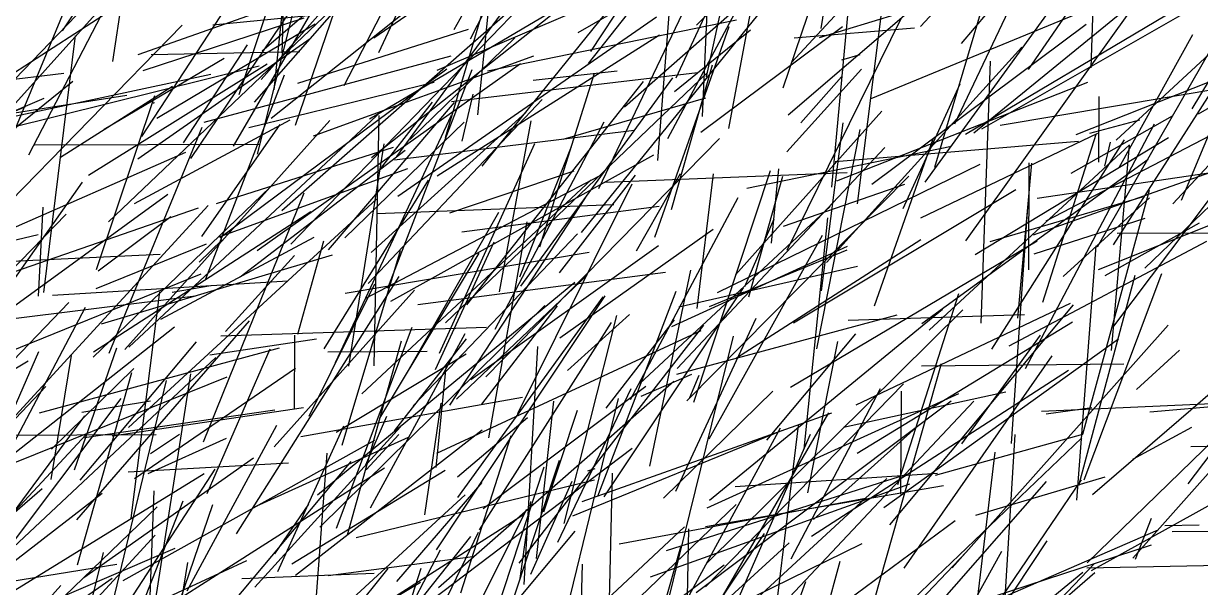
# Model space of a CAD drawing. Header units: metres. Extents: x 0 to 1019, y 0 to 619.
# Drawn here: x 406.2 to 494.3, y 367.6 to 409.9 of the extents above; entities that cross this region are included whole.
import ezdxf

# ---------------------------------------------------------------- set-up
doc = ezdxf.new("R2010")
doc.units = ezdxf.units.M

msp = doc.modelspace()

# ---------------------------------------------------------------- linework, layer by layer
at = {"color": 190}
for p, q in [((448.67, 407.759), (461.206, 426.789)), ((416.493, 387.707), (427.958, 393.851))]:
    msp.add_line(p, q, dxfattribs=at)
at = {"color": 254}
for p, q in [((432.796, 407.673), (441.201, 425.669)), ((460.308, 353.007), (476.801, 370.28))]:
    msp.add_line(p, q, dxfattribs=at)
at = {"color": 129}
msp.add_line((481.441, 406.416), (495.001, 426.207), dxfattribs=at)
at = {"color": 120}
for p, q in [((486.141, 406.547), (486.786, 426.122)), ((437.797, 401.326), (442.261, 416.473)), ((414.781, 407.538), (428.827, 412.504)), ((463.101, 394.677), (472.175, 397.824)), ((487.171, 390.991), (494.244, 394.929)), ((429.608, 379.238), (439.347, 385.115))]:
    msp.add_line(p, q, dxfattribs=at)
at = {"color": 156}
for p, q in [((439.655, 408.704), (447.984, 425.175)), ((423.665, 360.223), (439.27, 374.549)), ((450.779, 361.995), (468.977, 370.899))]:
    msp.add_line(p, q, dxfattribs=at)
at = {"color": 222}
for p, q in [((465.919, 409.484), (468.338, 425.023)), ((386.969, 395.537), (406.32, 403.623))]:
    msp.add_line(p, q, dxfattribs=at)
at = {"color": 196}
msp.add_line((455.062, 405.79), (463.837, 424.639), dxfattribs=at)
at = {"color": 40}
msp.add_line((405.377, 403.637), (423.002, 423.296), dxfattribs=at)
at = {"color": 60}
for p, q in [((426.568, 402.239), (433.351, 422.106)), ((429.028, 392.908), (438.466, 403.938))]:
    msp.add_line(p, q, dxfattribs=at)
at = {"color": 203}
for p, q in [((412.894, 407.013), (415.035, 421.328)), ((411.435, 385.257), (427.725, 395.785)), ((485.601, 375.666), (491.408, 391.14)), ((410.457, 375.644), (419.15, 386.012)), ((398.88, 352.863), (416.072, 371.538))]:
    msp.add_line(p, q, dxfattribs=at)
at = {"color": 173}
for p, q in [((422.353, 404.547), (428.03, 421.621)), ((477.95, 401.964), (495.064, 411.783)), ((396.67, 354.817), (416.217, 373.656))]:
    msp.add_line(p, q, dxfattribs=at)
at = {"color": 74}
for p, q in [((457.343, 405.873), (460.648, 421.261)), ((408.981, 399.834), (417.371, 405.15)), ((443.696, 367.846), (444.711, 385.66))]:
    msp.add_line(p, q, dxfattribs=at)
at = {"color": 82}
for p, q in [((463.068, 405.047), (468.828, 421.978)), ((435.152, 401.168), (442.984, 408.778)), ((407.679, 351.823), (412.203, 370.234))]:
    msp.add_line(p, q, dxfattribs=at)
at = {"color": 212}
for p, q in [((403.891, 403.966), (419.819, 420.54)), ((463.893, 408.793), (472.906, 409.528)), ((467.09, 398.069), (485.873, 405.452))]:
    msp.add_line(p, q, dxfattribs=at)
at = {"color": 63}
for p, q in [((423.489, 403.97), (438.323, 420.839)), ((410.247, 369.319), (414.32, 383.709))]:
    msp.add_line(p, q, dxfattribs=at)
at = {"color": 214}
msp.add_line((425.561, 407.636), (425.962, 420.685), dxfattribs=at)
at = {"color": 184}
for p, q in [((451.197, 403.606), (470.71, 420.798)), ((433.485, 390.021), (439.78, 406.408)), ((437.282, 367.614), (454.899, 383.071))]:
    msp.add_line(p, q, dxfattribs=at)
at = {"color": 211}
msp.add_line((447.727, 409.191), (465.608, 419.569), dxfattribs=at)
at = {"color": 57}
for p, q in [((463.688, 406.947), (475.959, 420.18)), ((457.568, 388.665), (467.852, 392.895)), ((455.471, 365.959), (462.883, 379.562))]:
    msp.add_line(p, q, dxfattribs=at)
at = {"color": 90}
for p, q in [((487.99, 401.12), (507.934, 419.578)), ((447.975, 394.193), (463.219, 413.027)), ((448.502, 406.866), (451.424, 410.551)), ((411.635, 389.997), (419.894, 393.348)), ((457.325, 369.407), (476.527, 388.417))]:
    msp.add_line(p, q, dxfattribs=at)
at = {"color": 29}
for p, q in [((406.603, 400.014), (416.256, 418.634)), ((412.248, 401.945), (421.221, 407.27)), ((423.516, 367.643), (434.433, 379.647)), ((486.146, 368.879), (498.327, 375.649))]:
    msp.add_line(p, q, dxfattribs=at)
at = {"color": 105}
msp.add_line((423.719, 400.074), (428.342, 418.562), dxfattribs=at)
at = {"color": 133}
for p, q in [((438.436, 409.411), (443.845, 418.923)), ((451.634, 381.684), (459.7, 396.819)), ((433.075, 356.873), (440.268, 371.762))]:
    msp.add_line(p, q, dxfattribs=at)
at = {"color": 21}
for p, q in [((440.227, 403.02), (441.806, 418.505)), ((433.977, 399.653), (451.913, 401.873)), ((394.681, 373.477), (409.607, 388.948))]:
    msp.add_line(p, q, dxfattribs=at)
at = {"color": 18}
for p, q in [((456.574, 409.739), (464.329, 417.625)), ((424.736, 402.754), (435.518, 411.339)), ((415.762, 407.538), (426.896, 407.766)), ((419.35, 391.988), (421.068, 393.652)), ((407.959, 357.091), (420.541, 376.482))]:
    msp.add_line(p, q, dxfattribs=at)
at = {"color": 67}
for p, q in [((418.727, 399.751), (430.541, 417.242)), ((432.249, 399.818), (450.654, 414.437))]:
    msp.add_line(p, q, dxfattribs=at)
at = {"color": 245}
for p, q in [((466.714, 397.59), (468.534, 417.32)), ((430.051, 378.272), (434.415, 392.856))]:
    msp.add_line(p, q, dxfattribs=at)
at = {"color": 38}
for p, q in [((473.343, 409.64), (480.114, 416.894)), ((457.03, 402.889), (457.564, 414.998)), ((440.348, 371.943), (450.218, 387.464)), ((462.572, 366.156), (464.215, 379.741)), ((416.932, 356.571), (435.924, 368.022))]:
    msp.add_line(p, q, dxfattribs=at)
at = {"color": 15}
msp.add_line((473.691, 397.979), (487.644, 417.224), dxfattribs=at)
at = {"color": 220}
for p, q in [((475.925, 402.334), (483.037, 417.336)), ((441.836, 389.752), (444.216, 402.574)), ((464.649, 377.963), (466.405, 395.304)), ((416.252, 355.277), (418.502, 369.495))]:
    msp.add_line(p, q, dxfattribs=at)
at = {"color": 238}
for p, q in [((476.43, 408.349), (483.533, 416.82)), ((456.646, 388.498), (457.851, 398.607))]:
    msp.add_line(p, q, dxfattribs=at)
at = {"color": 230}
for p, q in [((493.68, 403.469), (502.089, 417.397)), ((420.37, 409.765), (430.833, 410.787)), ((476.736, 393.566), (488.961, 410.637))]:
    msp.add_line(p, q, dxfattribs=at)
at = {"color": 199}
for p, q in [((404.288, 398.846), (411.631, 416.501)), ((428.977, 385.258), (436.422, 385.319))]:
    msp.add_line(p, q, dxfattribs=at)
at = {"color": 240}
for p, q in [((409.114, 409.303), (413.559, 415.892)), ((414.087, 385.619), (433.001, 403.299))]:
    msp.add_line(p, q, dxfattribs=at)
at = {"color": 44}
for p, q in [((415.065, 401.381), (424.753, 416.205)), ((396.349, 363.468), (410.887, 379.08))]:
    msp.add_line(p, q, dxfattribs=at)
at = {"color": 23}
for p, q in [((474.428, 399.099), (479.616, 416.66)), ((444.348, 405.616), (450.653, 406.304))]:
    msp.add_line(p, q, dxfattribs=at)
at = {"color": 150}
for p, q in [((463.444, 403.005), (478.208, 415.693)), ((424.006, 405.67), (429.876, 412.277))]:
    msp.add_line(p, q, dxfattribs=at)
at = {"color": 41}
for p, q in [((424.971, 404.888), (425.947, 414.151)), ((471.06, 372.306), (484.8, 388.78))]:
    msp.add_line(p, q, dxfattribs=at)
at = {"color": 37}
msp.add_line((432.42, 408.782), (440.183, 414.135), dxfattribs=at)
at = {"color": 178}
for p, q in [((440.55, 399.164), (452.977, 414.599)), ((454.451, 401.238), (459.837, 411.319)), ((492.896, 396.634), (497.603, 407.965)), ((469.908, 388.711), (474.293, 401.217)), ((454.739, 387.159), (467.883, 393.167))]:
    msp.add_line(p, q, dxfattribs=at)
at = {"color": 84}
msp.add_line((449.282, 397.505), (457.4, 414.512), dxfattribs=at)
at = {"color": 104}
for p, q in [((468.642, 396.346), (470.798, 413.63)), ((478.565, 393.524), (489.978, 396.875)), ((406.915, 362.217), (422.928, 369.64))]:
    msp.add_line(p, q, dxfattribs=at)
at = {"color": 8}
for p, q in [((477.348, 401.672), (491.598, 413.307)), ((480.643, 387.779), (481.699, 399.403)), ((469.898, 366.687), (474.922, 384.391))]:
    msp.add_line(p, q, dxfattribs=at)
at = {"color": 188}
for p, q in [((421.926, 400.658), (429.207, 413.179)), ((431.996, 390.394), (445.023, 404.151)), ((432.222, 392.715), (443.81, 403.184)), ((479.995, 385.719), (494.78, 393.555))]:
    msp.add_line(p, q, dxfattribs=at)
at = {"color": 187}
for p, q in [((426.217, 393.327), (445.356, 413.156)), ((426.75, 405.376), (439.525, 409.431)), ((468.737, 350.917), (486.388, 369.417))]:
    msp.add_line(p, q, dxfattribs=at)
at = {"color": 33}
for p, q in [((434.16, 399.893), (443.512, 412.701)), ((492.242, 396.341), (502.075, 406.95)), ((464.402, 402.424), (467.451, 405.857)), ((400.425, 379.013), (416.133, 379.071)), ((450.806, 370.89), (469.224, 374.295))]:
    msp.add_line(p, q, dxfattribs=at)
at = {"color": 32}
for p, q in [((437.169, 406.358), (452.341, 412.832)), ((485.049, 374.147), (486.502, 393.197)), ((408.371, 389.516), (425.997, 390.571))]:
    msp.add_line(p, q, dxfattribs=at)
at = {"color": 34}
msp.add_line((465.782, 408.795), (478.819, 412.785), dxfattribs=at)
at = {"color": 216}
msp.add_line((398.258, 401.488), (414.359, 411.903), dxfattribs=at)
at = {"color": 255}
for p, q in [((412.56, 394.998), (430.28, 411.883)), ((457.467, 365.119), (466.488, 380.682))]:
    msp.add_line(p, q, dxfattribs=at)
at = {"color": 11}
for p, q in [((425.548, 395.859), (444.081, 412.143)), ((479.305, 402.253), (498.093, 405.396))]:
    msp.add_line(p, q, dxfattribs=at)
at = {"color": 103}
for p, q in [((430.219, 405.221), (433.82, 412.194)), ((482.76, 380.626), (486.171, 381.085))]:
    msp.add_line(p, q, dxfattribs=at)
at = {"color": 95}
for p, q in [((453.703, 399.591), (454.656, 411.902)), ((484.634, 398.65), (492.206, 402.93)), ((477.443, 392.552), (491.911, 401.316)), ((431.829, 389.28), (449.314, 398.446)), ((401.002, 370.746), (407.343, 385.284)), ((426.564, 368.541), (440.55, 379.413)), ((415.541, 376.16), (421.409, 378.785)), ((475.162, 362.622), (479.451, 370.322))]:
    msp.add_line(p, q, dxfattribs=at)
at = {"color": 151}
for p, q in [((469.651, 404.234), (489.232, 412.313)), ((450.558, 353.591), (455.405, 370.647))]:
    msp.add_line(p, q, dxfattribs=at)
at = {"color": 209}
for p, q in [((424.078, 407.802), (428.059, 411.222)), ((438.952, 367.201), (442.702, 379.007))]:
    msp.add_line(p, q, dxfattribs=at)
at = {"color": 158}
for p, q in [((432.114, 402.719), (445.906, 410.863)), ((486.028, 401.639), (489.777, 402.636)), ((463.853, 387.445), (480.49, 397.434))]:
    msp.add_line(p, q, dxfattribs=at)
at = {"color": 62}
for p, q in [((402.719, 393.997), (418.082, 409.728)), ((403.23, 384.489), (419.497, 391.104))]:
    msp.add_line(p, q, dxfattribs=at)
at = {"color": 77}
for p, q in [((415.171, 406.327), (427.217, 410.289)), ((399.28, 381.829), (410.624, 397.971))]:
    msp.add_line(p, q, dxfattribs=at)
at = {"color": 186}
for p, q in [((416.185, 402.773), (428.046, 409.825)), ((488.238, 399.081), (493.742, 409.041)), ((453.1, 376.692), (456.164, 391.381)), ((443.321, 369.445), (457.134, 387.271)), ((415.51, 362.287), (415.995, 374.858))]:
    msp.add_line(p, q, dxfattribs=at)
at = {"color": 100}
msp.add_line((434.217, 396.932), (453.593, 410.364), dxfattribs=at)
at = {"color": 204}
for p, q in [((440.942, 406.303), (459.574, 410.131)), ((452.351, 382.881), (466.593, 396.146)), ((471.514, 363.411), (491.141, 371.943))]:
    msp.add_line(p, q, dxfattribs=at)
at = {"color": 153}
for p, q in [((459.013, 401.979), (460.608, 410.518)), ((429.56, 384.457), (438.253, 402.998)), ((473.372, 395.3), (486.636, 401.634)), ((400.485, 387.136), (419.076, 389.459))]:
    msp.add_line(p, q, dxfattribs=at)
at = {"color": 7}
for p, q in [((463.363, 392.883), (471.908, 410.218)), ((410.73, 368.373), (423.42, 377.327))]:
    msp.add_line(p, q, dxfattribs=at)
at = {"color": 31}
msp.add_line((469.716, 397.812), (485.76, 409.812), dxfattribs=at)
at = {"color": 99}
for p, q in [((476.711, 401.561), (491.777, 410.509)), ((407.394, 380.706), (425.377, 385.571))]:
    msp.add_line(p, q, dxfattribs=at)
at = {"color": 149}
for p, q in [((494.16, 403.091), (506.514, 410.298)), ((433.704, 389.054), (453.4, 400.009)), ((456.385, 381.496), (462.132, 398.84))]:
    msp.add_line(p, q, dxfattribs=at)
at = {"color": 249}
for p, q in [((407.737, 389.712), (410.09, 408.965)), ((453.144, 368.414), (472.548, 375.371))]:
    msp.add_line(p, q, dxfattribs=at)
at = {"color": 177}
for p, q in [((437.174, 398.452), (453.825, 408.996)), ((411.067, 398.489), (424.453, 406.828)), ((427.607, 356.26), (439.69, 371.427))]:
    msp.add_line(p, q, dxfattribs=at)
at = {"color": 49}
for p, q in [((453.462, 393.857), (459.025, 409.624)), ((437.131, 370.437), (449.748, 389.453))]:
    msp.add_line(p, q, dxfattribs=at)
at = {"color": 164}
msp.add_line((454.945, 404.766), (460.638, 409.391), dxfattribs=at)
at = {"color": 159}
msp.add_line((456.911, 401.714), (467.509, 409.639), dxfattribs=at)
at = {"color": 181}
msp.add_line((486.608, 393.138), (495.997, 409.479), dxfattribs=at)
at = {"color": 161}
for p, q in [((414.759, 399.711), (427.663, 408.736)), ((456.281, 362.345), (470.842, 375.778))]:
    msp.add_line(p, q, dxfattribs=at)
at = {"color": 246}
for p, q in [((418.172, 400.912), (422.967, 408.252)), ((427.903, 401.437), (444.411, 407.422)), ((423.067, 402.054), (436.939, 405.47)), ((429.004, 368.515), (439.839, 369.931))]:
    msp.add_line(p, q, dxfattribs=at)
at = {"color": 197}
msp.add_line((466.325, 391.944), (480.945, 408.078), dxfattribs=at)
at = {"color": 210}
for p, q in [((485.016, 401.544), (503.218, 408.774)), ((444.605, 369.79), (445.913, 381.575)), ((439.914, 360.653), (445.187, 376.649))]:
    msp.add_line(p, q, dxfattribs=at)
at = {"color": 98}
msp.add_line((490.139, 391.52), (507.273, 408.007), dxfattribs=at)
at = {"color": 207}
for p, q in [((419.741, 402.467), (438.223, 407.43)), ((446.615, 401.183), (457.279, 404.293)), ((489.251, 377.214), (493.665, 379.614))]:
    msp.add_line(p, q, dxfattribs=at)
at = {"color": 87}
for p, q in [((467.461, 407.133), (468.831, 407.537)), ((396.836, 404.661), (409.237, 406.125)), ((446.323, 391.187), (452.022, 398.492))]:
    msp.add_line(p, q, dxfattribs=at)
at = {"color": 72}
for p, q in [((487.792, 393.287), (496.815, 407.369)), ((439.049, 401.045), (439.871, 404.557)), ((431.101, 371.357), (448.943, 375.664))]:
    msp.add_line(p, q, dxfattribs=at)
at = {"color": 251}
for p, q in [((405.052, 402.021), (423.835, 406.693)), ((443.359, 390.875), (447.234, 400.642))]:
    msp.add_line(p, q, dxfattribs=at)
at = {"color": 110}
for p, q in [((420.919, 393.82), (437.892, 406.449)), ((459.59, 384.805), (473.39, 393.68)), ((430.467, 371.569), (434.505, 386.077))]:
    msp.add_line(p, q, dxfattribs=at)
at = {"color": 189}
for p, q in [((423.696, 392.857), (443.406, 406.865)), ((395.928, 370.08), (407.878, 382.675))]:
    msp.add_line(p, q, dxfattribs=at)
at = {"color": 201}
msp.add_line((437.791, 387.432), (457.398, 406.189), dxfattribs=at)
at = {"color": 85}
for p, q in [((438.24, 404.008), (456.648, 406.184)), ((478.69, 385.454), (488.627, 401.14)), ((437.148, 377.666), (456.934, 386.868))]:
    msp.add_line(p, q, dxfattribs=at)
at = {"color": 42}
for p, q in [((454.715, 395.919), (457.792, 406.756)), ((389.311, 389.746), (407.299, 394.051)), ((439.681, 383.185), (453.747, 393.219)), ((403.2, 364.405), (417.571, 370.55))]:
    msp.add_line(p, q, dxfattribs=at)
at = {"color": 101}
for p, q in [((463.338, 400.253), (468.949, 406.424)), ((488.087, 394.144), (497.578, 394.189)), ((476.459, 378.369), (482.348, 386.524))]:
    msp.add_line(p, q, dxfattribs=at)
at = {"color": 167}
for p, q in [((477.904, 387.421), (478.586, 407.032)), ((473.419, 384.219), (488.569, 384.37)), ((414.518, 375.772), (426.561, 384.044))]:
    msp.add_line(p, q, dxfattribs=at)
at = {"color": 16}
msp.add_line((402.535, 402.273), (420.223, 406.052), dxfattribs=at)
at = {"color": 46}
for p, q in [((402.814, 399.826), (409.898, 405.524)), ((461.861, 378.658), (468.516, 386.616)), ((423.405, 373.606), (435.028, 378.874))]:
    msp.add_line(p, q, dxfattribs=at)
at = {"color": 93}
for p, q in [((419.852, 390.725), (425.742, 406.011)), ((432.182, 373.571), (439.278, 386.631)), ((400.286, 380.868), (406.553, 384.598)), ((459.81, 354.348), (464.759, 368.061))]:
    msp.add_line(p, q, dxfattribs=at)
at = {"color": 174}
msp.add_line((439.399, 388.787), (452.616, 405.511), dxfattribs=at)
at = {"color": 119}
for p, q in [((443.444, 390.173), (454.818, 405.784)), ((431.847, 376.413), (434.311, 379.072))]:
    msp.add_line(p, q, dxfattribs=at)
at = {"color": 25}
for p, q in [((444.859, 393.116), (448.941, 406.14)), ((419.56, 393.903), (425.414, 402.301)), ((480.16, 378.395), (481.36, 395.738))]:
    msp.add_line(p, q, dxfattribs=at)
at = {"color": 205}
for p, q in [((472.06, 396.008), (476.312, 405.346)), ((411.419, 384.855), (424.668, 397.594)), ((463.617, 382.607), (482.093, 393.587)), ((471.653, 375.322), (476.225, 389.627)), ((476.646, 358.337), (478.933, 377.74))]:
    msp.add_line(p, q, dxfattribs=at)
at = {"color": 65}
for p, q in [((482.767, 395.079), (502.756, 405.491)), ((474.481, 376.035), (485.502, 379.088))]:
    msp.add_line(p, q, dxfattribs=at)
at = {"color": 236}
for p, q in [((399.942, 402.303), (413.935, 404.479)), ((491.64, 372.246), (494.205, 372.301))]:
    msp.add_line(p, q, dxfattribs=at)
at = {"color": 213}
for p, q in [((411.674, 391.427), (416.043, 404.458)), ((428.204, 374.558), (447.469, 390.479))]:
    msp.add_line(p, q, dxfattribs=at)
at = {"color": 219}
msp.add_line((486.704, 399.463), (486.716, 404.393), dxfattribs=at)
at = {"color": 142}
for p, q in [((487.818, 387.182), (500.78, 404.4)), ((477.504, 373.035), (487.174, 375.902))]:
    msp.add_line(p, q, dxfattribs=at)
at = {"color": 50}
for p, q in [((389.131, 396.397), (407.752, 404.257)), ((407.049, 400.77), (423.896, 400.829)), ((407.321, 389.438), (407.685, 396.093))]:
    msp.add_line(p, q, dxfattribs=at)
at = {"color": 52}
msp.add_line((415.973, 403.868), (415.992, 403.957), dxfattribs=at)
at = {"color": 200}
for p, q in [((432.941, 398.976), (436.824, 403.958)), ((420.641, 396.374), (433.914, 400.597))]:
    msp.add_line(p, q, dxfattribs=at)
at = {"color": 71}
msp.add_line((414.511, 396.368), (426.162, 402.652), dxfattribs=at)
at = {"color": 19}
msp.add_line((432.456, 384.213), (432.834, 402.953), dxfattribs=at)
at = {"color": 191}
for p, q in [((459.504, 391.027), (470.457, 403.279)), ((446.676, 372.399), (450.612, 387.996)), ((431.042, 352.202), (447.502, 371.823))]:
    msp.add_line(p, q, dxfattribs=at)
at = {"color": 243}
msp.add_line((412.628, 385.171), (419.586, 402.084), dxfattribs=at)
at = {"color": 137}
msp.add_line((413.787, 385.429), (429.134, 402.582), dxfattribs=at)
at = {"color": 227}
for p, q in [((430.271, 393.802), (439.191, 402.454)), ((410.78, 378.858), (425.028, 380.924)), ((429.724, 355.669), (437.422, 370.423))]:
    msp.add_line(p, q, dxfattribs=at)
at = {"color": 121}
msp.add_line((441.512, 386.968), (449.684, 402.499), dxfattribs=at)
at = {"color": 92}
for p, q in [((465.601, 385.491), (468.84, 401.909)), ((431.522, 382.12), (448.696, 398.14)), ((489.532, 382.447), (492.744, 385.388)), ((467.174, 352.087), (486.408, 368.744))]:
    msp.add_line(p, q, dxfattribs=at)
at = {"color": 141}
for p, q in [((465.942, 389.837), (467.56, 402.407)), ((429.634, 372.045), (435.31, 387.1)), ((454.458, 366.558), (459.361, 386.425)), ((449.906, 360.421), (450.301, 376.18))]:
    msp.add_line(p, q, dxfattribs=at)
at = {"color": 78}
for p, q in [((481.213, 384.007), (490.883, 402.34)), ((415.704, 377.657), (417.873, 379.099)), ((479.354, 361.483), (480.433, 379.062)), ((463.162, 354.369), (467.337, 369.578))]:
    msp.add_line(p, q, dxfattribs=at)
at = {"color": 125}
for p, q in [((440.813, 383.387), (458.313, 401.232)), ((414.265, 372.809), (416.417, 389.745)), ((438.698, 375.911), (443.927, 380.337))]:
    msp.add_line(p, q, dxfattribs=at)
at = {"color": 160}
for p, q in [((466.975, 399.515), (485.182, 401.039)), ((442.303, 365.059), (446.326, 377.138))]:
    msp.add_line(p, q, dxfattribs=at)
at = {"color": 124}
for p, q in [((482.499, 388.979), (486.499, 401.576)), ((455.033, 374.837), (461.064, 387.791)), ((420.148, 385.036), (428.15, 386.226))]:
    msp.add_line(p, q, dxfattribs=at)
at = {"color": 28}
msp.add_line((487.161, 399.17), (487.573, 400.977), dxfattribs=at)
at = {"color": 123}
for p, q in [((400.801, 392.527), (418.349, 400.219)), ((455.257, 388.635), (468.649, 391.67)), ((440.623, 373.535), (452.788, 382.68)), ((393.221, 360.081), (412.103, 374.68))]:
    msp.add_line(p, q, dxfattribs=at)
at = {"color": 91}
for p, q in [((422.417, 390.878), (434.776, 400.374)), ((481.822, 394.026), (498.553, 399.947))]:
    msp.add_line(p, q, dxfattribs=at)
at = {"color": 6}
for p, q in [((430.551, 384.193), (433.208, 400.853)), ((402.115, 375.604), (421.456, 383.387)), ((465.338, 372.697), (473.271, 379.83))]:
    msp.add_line(p, q, dxfattribs=at)
at = {"color": 3}
msp.add_line((437.359, 385.168), (444.486, 400.866), dxfattribs=at)
at = {"color": 143}
for p, q in [((455.141, 384.025), (470.683, 400.567)), ((448.635, 352.058), (461.671, 371.646))]:
    msp.add_line(p, q, dxfattribs=at)
at = {"color": 162}
for p, q in [((460.346, 397.528), (475.685, 400.672)), ((403.131, 368.473), (420.606, 384.828)), ((445.166, 373.278), (447.667, 380.893))]:
    msp.add_line(p, q, dxfattribs=at)
at = {"color": 130}
for p, q in [((474.009, 386.882), (489.006, 400.771)), ((432.653, 395.634), (450.392, 396.287)), ((441.041, 378.834), (443.903, 395.002)), ((408.301, 377.979), (414.456, 384.017))]:
    msp.add_line(p, q, dxfattribs=at)
at = {"color": 1}
for p, q in [((487.653, 385.373), (488.999, 400.719)), ((452.086, 392.825), (455.378, 398.611)), ((455.588, 352.393), (456.023, 372.009))]:
    msp.add_line(p, q, dxfattribs=at)
at = {"color": 225}
for p, q in [((458.149, 389.718), (477.825, 399.322)), ((461.565, 364.799), (477.352, 381.573))]:
    msp.add_line(p, q, dxfattribs=at)
at = {"color": 146}
msp.add_line((473.453, 387.393), (490.408, 399.701), dxfattribs=at)
at = {"color": 147}
msp.add_line((481.459, 391.408), (481.488, 399.416), dxfattribs=at)
at = {"color": 155}
msp.add_line((482.084, 396.763), (500.286, 399.458), dxfattribs=at)
at = {"color": 86}
for p, q in [((420.857, 393.883), (434.974, 398.986)), ((472.126, 369.058), (483.211, 384.967))]:
    msp.add_line(p, q, dxfattribs=at)
at = {"color": 117}
for p, q in [((438.118, 395.683), (447.417, 398.83)), ((421.004, 365.447), (430.725, 377.04))]:
    msp.add_line(p, q, dxfattribs=at)
at = {"color": 154}
msp.add_line((449.789, 397.975), (467.852, 398.694), dxfattribs=at)
at = {"color": 234}
for p, q in [((455.851, 381.605), (472.482, 398.424)), ((438.908, 363.574), (443.886, 373.482))]:
    msp.add_line(p, q, dxfattribs=at)
at = {"color": 83}
msp.add_line((460.496, 389.376), (463.04, 398.411), dxfattribs=at)
at = {"color": 68}
for p, q in [((462.212, 393.402), (462.75, 398.977)), ((449.822, 381.041), (454.937, 387.652))]:
    msp.add_line(p, q, dxfattribs=at)
at = {"color": 55}
msp.add_line((428.714, 385.495), (436.518, 398.11), dxfattribs=at)
at = {"color": 73}
for p, q in [((443.207, 380.654), (451.778, 397.845)), ((393.115, 354.531), (412.832, 368.32))]:
    msp.add_line(p, q, dxfattribs=at)
at = {"color": 131}
msp.add_line((485.5, 379.109), (490.49, 397.362), dxfattribs=at)
at = {"color": 223}
for p, q in [((401.532, 385.819), (417.009, 397.07)), ((422.541, 368.281), (432.467, 368.694))]:
    msp.add_line(p, q, dxfattribs=at)
at = {"color": 114}
for p, q in [((414.072, 379.589), (432.633, 396.707)), ((435.37, 381.227), (447.665, 394.11))]:
    msp.add_line(p, q, dxfattribs=at)
at = {"color": 237}
for p, q in [((419.679, 378.525), (427.225, 397.174)), ((435.757, 365.92), (451.768, 378.042))]:
    msp.add_line(p, q, dxfattribs=at)
at = {"color": 244}
for p, q in [((438.125, 381.259), (448.284, 396.799)), ((448.031, 374.055), (466.718, 380.705))]:
    msp.add_line(p, q, dxfattribs=at)
at = {"color": 172}
for p, q in [((484.043, 390.899), (490.504, 396.796)), ((428.379, 372.135), (445.241, 388.722))]:
    msp.add_line(p, q, dxfattribs=at)
at = {"color": 115}
for p, q in [((402.409, 390.187), (419.299, 396.061)), ((446.208, 370.999), (451.684, 382.513))]:
    msp.add_line(p, q, dxfattribs=at)
at = {"color": 76}
for p, q in [((403.268, 377.96), (420.039, 396.216)), ((485.826, 369.462), (497.346, 380.654)), ((459.696, 366.726), (465.129, 379.094))]:
    msp.add_line(p, q, dxfattribs=at)
at = {"color": 66}
for p, q in [((434.812, 383.498), (441.782, 395.721)), ((486.678, 391.419), (495.818, 395.071)), ((432.997, 359.848), (435.982, 369.052))]:
    msp.add_line(p, q, dxfattribs=at)
at = {"color": 229}
for p, q in [((439.01, 394.262), (453.796, 396.165)), ((449.21, 374.441), (455.07, 389.813)), ((449.672, 374.393), (460.095, 390.05)), ((455.111, 383.584), (471.601, 388.024)), ((437.086, 376.593), (437.855, 384.143)), ((460.264, 361.02), (475.951, 372.641))]:
    msp.add_line(p, q, dxfattribs=at)
at = {"color": 79}
msp.add_line((390.283, 375.867), (409.387, 395.573), dxfattribs=at)
at = {"color": 122}
msp.add_line((411.784, 391.323), (417.243, 395.411), dxfattribs=at)
at = {"color": 22}
for p, q in [((460.199, 390.151), (462.398, 395.225)), ((433.985, 379.347), (439.364, 386.243))]:
    msp.add_line(p, q, dxfattribs=at)
at = {"color": 144}
for p, q in [((481.864, 392.595), (490.174, 395.278)), ((411.589, 357.404), (418.154, 374.1))]:
    msp.add_line(p, q, dxfattribs=at)
at = {"color": 96}
for p, q in [((493.395, 375.365), (508.025, 394.79)), ((399.041, 362.524), (413.526, 381.772))]:
    msp.add_line(p, q, dxfattribs=at)
at = {"color": 138}
for p, q in [((446.356, 386.308), (457.828, 394.446)), ((426.964, 378.913), (443.564, 381.879))]:
    msp.add_line(p, q, dxfattribs=at)
at = {"color": 134}
msp.add_line((457.544, 378.744), (466.01, 394.001), dxfattribs=at)
at = {"color": 193}
msp.add_line((426.753, 386.581), (428.691, 393.582), dxfattribs=at)
at = {"color": 113}
for p, q in [((437.051, 383.952), (441.451, 393.503)), ((403.353, 375.967), (417.518, 387.138)), ((464.932, 374.704), (467.16, 386.032))]:
    msp.add_line(p, q, dxfattribs=at)
at = {"color": 30}
for p, q in [((401.107, 391.864), (416.447, 392.576)), ((415.84, 365.043), (418.727, 383.621)), ((467.594, 379.625), (479.736, 382.265)), ((489.254, 369.811), (499.206, 381.014))]:
    msp.add_line(p, q, dxfattribs=at)
at = {"color": 145}
for p, q in [((412.037, 387.365), (429.329, 392.54)), ((457.249, 367.662), (472.088, 382.87)), ((412.85, 378.97), (427.176, 381.083))]:
    msp.add_line(p, q, dxfattribs=at)
at = {"color": 192}
for p, q in [((421.335, 386.785), (426.503, 392.472)), ((424.967, 378.159), (435.478, 389.893)), ((475.729, 369.089), (491.897, 387.264)), ((470.612, 373.602), (488.179, 386.249)), ((456.563, 367.243), (475.649, 381.603)), ((457.374, 373.583), (476.213, 382.135))]:
    msp.add_line(p, q, dxfattribs=at)
at = {"color": 171}
for p, q in [((430.273, 389.657), (448.562, 392.726)), ((410.203, 372.683), (423.133, 387.575)), ((444.194, 368.604), (447.274, 375.581))]:
    msp.add_line(p, q, dxfattribs=at)
at = {"color": 116}
for p, q in [((432.892, 380.288), (440.31, 392.663)), ((448.443, 376.338), (449, 376.523)), ((457.267, 372.193), (475.074, 375.255))]:
    msp.add_line(p, q, dxfattribs=at)
at = {"color": 20}
msp.add_line((435.724, 388.803), (454.266, 391.228), dxfattribs=at)
at = {"color": 135}
msp.add_line((422.145, 371.621), (434.327, 390.904), dxfattribs=at)
at = {"color": 239}
for p, q in [((427.602, 380.451), (432.509, 390.356)), ((425.251, 368.818), (430.183, 379.719))]:
    msp.add_line(p, q, dxfattribs=at)
at = {"color": 127}
for p, q in [((438.607, 381.713), (448.387, 390.985)), ((446.931, 383.855), (451.567, 388.052)), ((419.966, 374.644), (424.669, 385.5))]:
    msp.add_line(p, q, dxfattribs=at)
at = {"color": 111}
msp.add_line((485.218, 375.26), (489.416, 391.008), dxfattribs=at)
at = {"color": 182}
for p, q in [((417.331, 389.73), (420.224, 390.24)), ((447.323, 372.978), (462.963, 379.381)), ((413.612, 364.069), (433.224, 376.57))]:
    msp.add_line(p, q, dxfattribs=at)
at = {"color": 89}
for p, q in [((400.643, 369.282), (410.846, 388.602)), ((468.601, 377.68), (484.742, 387.504))]:
    msp.add_line(p, q, dxfattribs=at)
at = {"color": 176}
msp.add_line((438.708, 374.344), (449.61, 389.383), dxfattribs=at)
at = {"color": 53}
for p, q in [((440.511, 381.354), (446.177, 388.699)), ((420.695, 353.046), (433.503, 369.044))]:
    msp.add_line(p, q, dxfattribs=at)
at = {"color": 242}
msp.add_line((468.529, 381.306), (484.571, 388.912), dxfattribs=at)
at = {"color": 70}
msp.add_line((457.569, 374.154), (474.999, 388.47), dxfattribs=at)
at = {"color": 81}
msp.add_line((467.927, 387.636), (481.148, 388.053), dxfattribs=at)
at = {"color": 94}
msp.add_line((486.239, 374.584), (502.247, 388.384), dxfattribs=at)
at = {"color": 232}
for p, q in [((420.983, 386.45), (440.862, 387.103)), ((414.05, 376.274), (426.055, 376.957))]:
    msp.add_line(p, q, dxfattribs=at)
at = {"color": 48}
msp.add_line((426.504, 380.972), (426.529, 386.524), dxfattribs=at)
at = {"color": 106}
msp.add_line((410.033, 376.417), (413.203, 385.574), dxfattribs=at)
at = {"color": 128}
msp.add_line((408.284, 375.702), (409.794, 384.984), dxfattribs=at)
at = {"color": 208}
msp.add_line((452.438, 381.952), (456.246, 383.581), dxfattribs=at)
at = {"color": 88}
for p, q in [((456.098, 381.836), (456.79, 383.521)), ((452.086, 364.374), (458.666, 369.304))]:
    msp.add_line(p, q, dxfattribs=at)
at = {"color": 51}
for p, q in [((465.191, 371.457), (484.441, 383.892)), ((490.526, 380.761), (505.792, 382.115)), ((449.049, 357.755), (463.522, 370.949))]:
    msp.add_line(p, q, dxfattribs=at)
at = {"color": 163}
for p, q in [((412.533, 364.97), (416.912, 383.112)), ((426.3, 369.378), (437.777, 376.398)), ((447.669, 356.192), (448.063, 369.361))]:
    msp.add_line(p, q, dxfattribs=at)
at = {"color": 27}
for p, q in [((463.683, 369.771), (470.355, 382.529)), ((443.38, 368.287), (444.172, 374.055))]:
    msp.add_line(p, q, dxfattribs=at)
at = {"color": 170}
msp.add_line((410.562, 380.736), (415.701, 381.593), dxfattribs=at)
at = {"color": 241}
msp.add_line((446.903, 365.991), (450.743, 381.78), dxfattribs=at)
at = {"color": 152}
msp.add_line((454.117, 374.306), (462.302, 382.31), dxfattribs=at)
at = {"color": 36}
for p, q in [((471.884, 374.592), (471.941, 382.325)), ((434.155, 368.072), (440.535, 375.471)), ((472.786, 364.152), (482.774, 375.559))]:
    msp.add_line(p, q, dxfattribs=at)
at = {"color": 215}
msp.add_line((482.418, 380.811), (501.146, 381.653), dxfattribs=at)
at = {"color": 26}
msp.add_line((436.253, 373.044), (437.48, 381.417), dxfattribs=at)
at = {"color": 194}
msp.add_line((399.291, 364.923), (410.804, 380.471), dxfattribs=at)
at = {"color": 2}
msp.add_line((418.452, 367.37), (425.178, 379.77), dxfattribs=at)
at = {"color": 45}
msp.add_line((431.842, 376.812), (433.398, 380.454), dxfattribs=at)
at = {"color": 54}
for p, q in [((413.662, 368.135), (432.508, 378.64)), ((493.602, 378.162), (510.821, 378.518))]:
    msp.add_line(p, q, dxfattribs=at)
at = {"color": 185}
msp.add_line((466.157, 360.396), (485.424, 378.821), dxfattribs=at)
at = {"color": 202}
for p, q in [((427.951, 364.558), (428.926, 377.662)), ((425.418, 361.46), (443.641, 373.087))]:
    msp.add_line(p, q, dxfattribs=at)
at = {"color": 198}
msp.add_line((402.022, 365.251), (419.729, 376.144), dxfattribs=at)
at = {"color": 228}
msp.add_line((454.343, 370.376), (472.326, 376.092), dxfattribs=at)
at = {"color": 108}
msp.add_line((459.481, 375.169), (474.625, 376.18), dxfattribs=at)
at = {"color": 56}
for p, q in [((474.935, 360.272), (485.418, 375.688)), ((489.449, 369.74), (490.635, 372.798))]:
    msp.add_line(p, q, dxfattribs=at)
at = {"color": 47}
for p, q in [((393.82, 363.153), (407.601, 375.025)), ((474.365, 359.659), (485.517, 368.753))]:
    msp.add_line(p, q, dxfattribs=at)
at = {"color": 166}
msp.add_line((415.376, 359.26), (420.389, 373.823), dxfattribs=at)
at = {"color": 248}
msp.add_line((425.025, 370.122), (427.573, 373.848), dxfattribs=at)
at = {"color": 43}
msp.add_line((445.799, 360.616), (459.56, 373.828), dxfattribs=at)
at = {"color": 13}
msp.add_line((439.757, 357.309), (455.686, 372.147), dxfattribs=at)
at = {"color": 217}
msp.add_line((492.201, 371.811), (511.773, 371.963), dxfattribs=at)
at = {"color": 168}
for p, q in [((477.586, 363.182), (482.828, 371.099)), ((395.935, 366.541), (413.18, 369.364))]:
    msp.add_line(p, q, dxfattribs=at)
at = {"color": 109}
msp.add_line((473.98, 365.371), (490.635, 370.807), dxfattribs=at)
at = {"color": 180}
msp.add_line((485.815, 369.091), (495.778, 369.296), dxfattribs=at)
at = {"color": 35}
msp.add_line((395.674, 352.887), (408.998, 367.755), dxfattribs=at)

doc.saveas('drawing.dxf')
